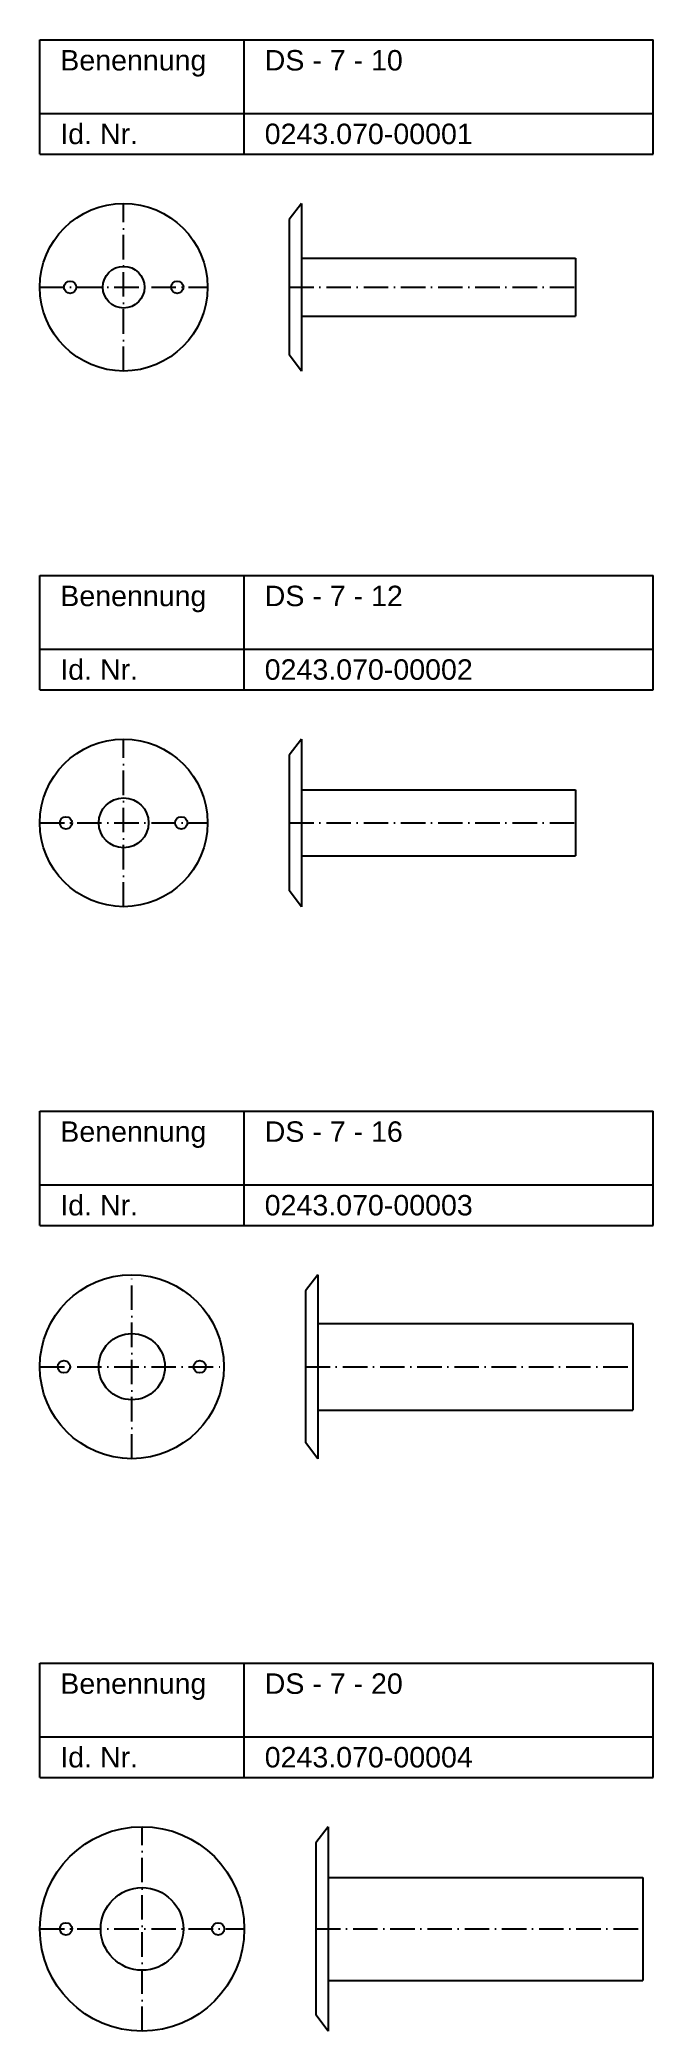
# Model space of a CAD drawing. Header units: millimetres. Extents: x 77 to 227, y 2449 to 2936.
import ezdxf

# ---------------------------------------------------------------- set-up
doc = ezdxf.new("R2010")
doc.units = ezdxf.units.MM
doc.header["$LTSCALE"] = 0.5
doc.linetypes.add('achse', pattern=[18, 12, -3, 0, -3])
doc.layers.add('HALFEN', color=2, linetype='CONTINUOUS')
doc.styles.add('ARIAL50', font='ARIAL.TTF', dxfattribs={"height": 5})

msp = doc.modelspace()

# ---------------------------------------------------------------- linework, layer by layer
at = {"layer": 'HALFEN'}
for p, q in [((77.25, 2936.25), (227.25, 2936.25)), ((77.25, 2908.25), (77.25, 2936.25)), ((127.25, 2908.25), (127.25, 2936.25)), ((227.25, 2908.25), (227.25, 2936.25)), ((77.25, 2918.25), (227.25, 2918.25)), ((77.25, 2908.25), (227.25, 2908.25)), ((141.25, 2896.25), (138.25, 2892.28)), ((141.25, 2896.25), (141.25, 2855.25)), ((138.25, 2892.28), (138.25, 2859.22)), ((141.25, 2882.85), (208.25, 2882.85)), ((208.25, 2882.85), (208.25, 2868.65)), ((141.25, 2868.65), (208.25, 2868.65)), ((141.25, 2855.25), (138.25, 2859.22)), ((77.25, 2805.25), (227.25, 2805.25)), ((77.25, 2777.25), (77.25, 2805.25)), ((127.25, 2777.25), (127.25, 2805.25)), ((227.25, 2777.25), (227.25, 2805.25)), ((77.25, 2787.25), (227.25, 2787.25)), ((77.25, 2777.25), (227.25, 2777.25)), ((141.25, 2765.25), (138.25, 2761.28)), ((141.25, 2765.25), (141.25, 2724.25)), ((138.25, 2761.28), (138.25, 2728.22)), ((141.25, 2752.85), (208.25, 2752.85)), ((208.25, 2752.85), (208.25, 2736.65)), ((141.25, 2736.65), (208.25, 2736.65)), ((141.25, 2724.25), (138.25, 2728.22)), ((77.25, 2674.25), (227.25, 2674.25)), ((77.25, 2646.25), (77.25, 2674.25)), ((127.25, 2646.25), (127.25, 2674.25)), ((227.25, 2646.25), (227.25, 2674.25)), ((77.25, 2656.25), (227.25, 2656.25)), ((77.25, 2646.25), (227.25, 2646.25)), ((145.25, 2634.25), (142.25, 2630.28)), ((142.25, 2630.28), (142.25, 2593.22)), ((145.25, 2634.25), (145.25, 2589.25)), ((145.25, 2622.35), (222.25, 2622.35)), ((222.25, 2622.35), (222.25, 2601.15)), ((145.25, 2601.15), (222.25, 2601.15)), ((145.25, 2589.25), (142.25, 2593.22)), ((77.25, 2539.25), (227.25, 2539.25)), ((77.25, 2511.25), (77.25, 2539.25)), ((127.25, 2511.25), (127.25, 2539.25)), ((227.25, 2511.25), (227.25, 2539.25)), ((77.25, 2521.25), (227.25, 2521.25)), ((77.25, 2511.25), (227.25, 2511.25)), ((147.75, 2499.25), (144.75, 2495.28)), ((147.75, 2499.25), (147.75, 2449.25)), ((144.75, 2495.28), (144.75, 2453.22)), ((147.75, 2486.85), (224.75, 2486.85)), ((224.75, 2486.85), (224.75, 2461.65)), ((147.75, 2461.65), (224.75, 2461.65)), ((147.75, 2449.25), (144.75, 2453.22))]:
    msp.add_line(p, q, dxfattribs=at)
at = {"layer": 'HALFEN', "color": 1, "linetype": 'achse'}
for p, q in [((97.75, 2855.25), (97.75, 2896.25)), ((77.25, 2875.75), (118.25, 2875.75)), ((138.25, 2875.75), (208.25, 2875.75)), ((97.75, 2724.25), (97.75, 2765.25)), ((77.25, 2744.75), (118.25, 2744.75)), ((138.25, 2744.75), (208.25, 2744.75)), ((99.75, 2589.25), (99.75, 2634.25)), ((77.25, 2611.75), (122.25, 2611.75)), ((142.25, 2611.75), (222.25, 2611.75)), ((102.25, 2449.25), (102.25, 2499.25)), ((77.25, 2474.25), (127.25, 2474.25)), ((144.75, 2474.25), (224.75, 2474.25))]:
    msp.add_line(p, q, dxfattribs=at)
at = {"layer": 'HALFEN'}
for centre, radius in [((97.75, 2875.75), 20.5), ((97.75, 2875.75), 5.1), ((84.65, 2875.75), 1.5), ((110.85, 2875.75), 1.5), ((97.75, 2744.75), 20.5), ((97.75, 2744.75), 6.1), ((83.65, 2744.75), 1.5), ((111.85, 2744.75), 1.5), ((99.75, 2611.75), 22.5), ((99.75, 2611.75), 8.1), ((83.15, 2611.75), 1.5), ((116.35, 2611.75), 1.5), ((102.25, 2474.25), 25), ((102.25, 2474.25), 10.1), ((83.65, 2474.25), 1.5), ((120.85, 2474.25), 1.5)]:
    msp.add_circle(centre, radius, dxfattribs=at)

# ---------------------------------------------------------------- texts
at = {"layer": 'HALFEN', "style": 'ARIAL50'}
for s, p in [('Benennung', (82.25, 2928.75)), ('DS - 7 - 10', (132.25, 2928.75)), ('Id. Nr.', (82.25, 2910.75)), ('0243.070-00001', (132.25, 2910.75)), ('Benennung', (82.25, 2797.75)), ('DS - 7 - 12', (132.25, 2797.75)), ('Id. Nr.', (82.25, 2779.75)), ('0243.070-00002', (132.25, 2779.75)), ('Benennung', (82.25, 2666.75)), ('DS - 7 - 16', (132.25, 2666.75)), ('Id. Nr.', (82.25, 2648.75)), ('0243.070-00003', (132.25, 2648.75)), ('Benennung', (82.25, 2531.75)), ('DS - 7 - 20', (132.25, 2531.75)), ('Id. Nr.', (82.25, 2513.75)), ('0243.070-00004', (132.25, 2513.75))]:
    msp.add_text(s, height=5, dxfattribs=at).set_placement(p)

doc.saveas('drawing.dxf')
